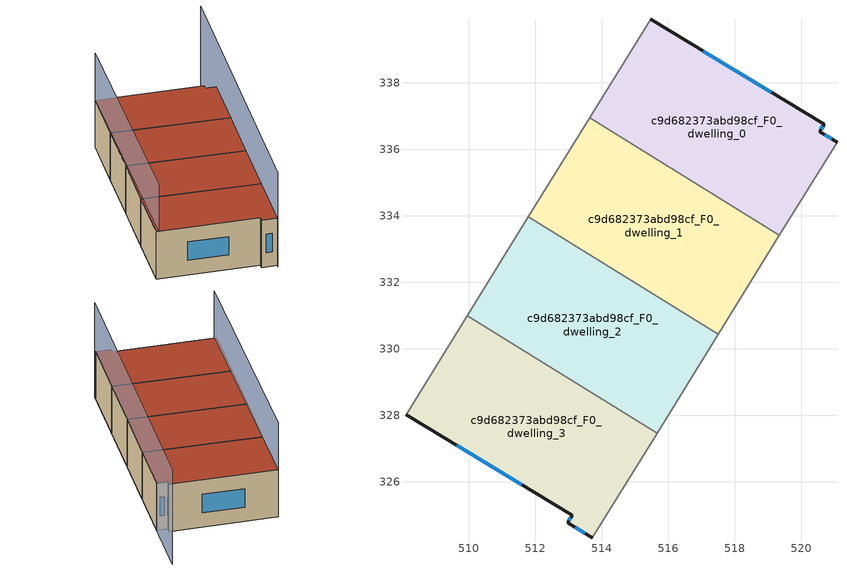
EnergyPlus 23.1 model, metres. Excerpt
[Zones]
c9d682373abd98cf_F0_dwelling_0
 floor ground (EU_floor_Construction): 520.69,336.76 520.55,336.53 521.07,336.21 519.34,333.42 513.64,336.94 515.47,339.91 z0
 wall outside (EU_wall_Construction): 521.07,336.21 520.55,336.53 520.69,336.76 515.47,339.91 z0:3
 wall adiabatic (EU_wall_Construction): 519.34,333.42 521.07,336.21 / 515.47,339.91 513.64,336.94 z0:3
 wall to c9d682373abd98cf_F0_dwelling_1 (EU_wall_Construction): 513.63,336.94 519.34,333.42 z0:3
 window (EU_Window_Construction): 519.1,337.72 517.06,338.95 / 520.59,336.6 520.65,336.69 / 520.91,336.31 520.71,336.43 z0.91:2.09
 roof outside (EU_roof_Construction): 519.34,333.42 521.07,336.21 520.55,336.53 520.69,336.76 515.47,339.91 513.64,336.94 z3
c9d682373abd98cf_F0_dwelling_1
 floor ground (EU_floor_Construction): 519.34,333.42 517.5,330.44 511.8,333.97 513.64,336.94 z0
 wall adiabatic (EU_wall_Construction): 517.5,330.44 519.34,333.42 / 513.64,336.94 511.8,333.97 z0:3
 wall to c9d682373abd98cf_F0_dwelling_2 (EU_wall_Construction): 511.79,333.97 517.5,330.44 z0:3
 roof outside (EU_roof_Construction): 517.5,330.44 519.34,333.42 513.64,336.94 511.8,333.97 z3
c9d682373abd98cf_F0_dwelling_2
 floor ground (EU_floor_Construction): 517.5,330.44 515.66,327.46 509.96,330.99 511.8,333.97 z0
 wall adiabatic (EU_wall_Construction): 515.66,327.46 517.5,330.44 / 511.8,333.97 509.96,330.99 z0:3
 wall to c9d682373abd98cf_F0_dwelling_3 (EU_wall_Construction): 509.96,330.99 515.66,327.46 z0:3
 roof outside (EU_roof_Construction): 515.66,327.46 517.5,330.44 511.8,333.97 509.96,330.99 z3
c9d682373abd98cf_F0_dwelling_3
 floor ground (EU_floor_Construction): 515.66,327.46 513.72,324.32 512.97,324.77 513.11,325 508.12,328.02 509.96,330.99 z0
 wall outside (EU_wall_Construction): 508.12,328.02 513.11,325 512.97,324.77 513.72,324.32 z0:3
 wall adiabatic (EU_wall_Construction): 509.96,330.99 508.12,328.02 / 513.72,324.32 515.66,327.46 z0:3
 window (EU_Window_Construction): 509.64,327.1 511.59,325.92 / 513.2,324.64 513.49,324.46 / 513.07,324.93 513.02,324.84 z0.91:2.09
 roof outside (EU_roof_Construction): 513.72,324.32 515.66,327.46 509.96,330.99 508.12,328.02 513.11,325 512.97,324.77 z3
shading: 513.64,324.19 522.94,339.23 / 515.47,339.91 508.24,327.94 z0:6
[Building]
EU S2 Campaign: North Axis=0; Terrain=City; Solar Distribution=FullExterior
[Site:Location]
Montreal-Trudeau.Intl.AP: Latitude=45.4667; Longitude=-73.75; Time Zone=-5; Elevation=36
[SizingPeriod:WeatherFileDays]
AnnualSizingPeriod: Begin Month=1; Begin Day of Month=1; End Month=12; End Day of Month=31; Day of Week for Start Day=Monday; Use Weather File Daylight Saving Period=No; Use Weather File Rain and Snow Indicators=No
[MATERIAL]
EU_InternalMass_Material: Roughness=MediumRough; Thickness=0.1; Conductivity=1; Density=1800; Specific Heat=900; Thermal Absorptance=0.9; Solar Absorptance=0.7; Visible Absorptance=0.7
[MATERIAL:NOMASS] Roughness=MediumRough; Thermal Absorptance=0.9; Solar Absorptance=0.7; Visible Absorptance=0.7
Name | Thermal Resistance
EU_wall_NoMass | 2.85309
EU_roof_NoMass | 5.52444
EU_floor_NoMass | 1.91146
[WINDOWMATERIAL:SIMPLEGLAZINGSYSTEM]
EU_Window_SimpleGlazing: UFactor=2.833; Solar Heat Gain Coefficient=0.7; Visible Transmittance=0.7
[CONSTRUCTION]
EU_wall_Construction: EU_wall_NoMass
EU_roof_Construction: EU_roof_NoMass
EU_floor_Construction: EU_floor_NoMass
EU_Window_Construction: EU_Window_SimpleGlazing
EU_InternalMass_Construction: EU_InternalMass_Material
[ZONE] Type=1; Multiplier=1; Ceiling Height=autocalculate; Floor Area=autocalculate; Part of Total Floor Area=Yes
Name | Volume
c9d682373abd98cf_F0_dwelling_0 | 70.3887
c9d682373abd98cf_F0_dwelling_1 | 70.4048
c9d682373abd98cf_F0_dwelling_2 | 70.40625
c9d682373abd98cf_F0_dwelling_3 | 70.3989
[INTERNALMASS] Construction=EU_InternalMass_Construction
Name | Zone or ZoneList | Surface Area
c9d682373abd98cf_F0_dwelling_0_EU_InternalMass | c9d682373abd98cf_F0_dwelling_0 | 23.4629
c9d682373abd98cf_F0_dwelling_1_EU_InternalMass | c9d682373abd98cf_F0_dwelling_1 | 23.4685
c9d682373abd98cf_F0_dwelling_2_EU_InternalMass | c9d682373abd98cf_F0_dwelling_2 | 23.4685
c9d682373abd98cf_F0_dwelling_3_EU_InternalMass | c9d682373abd98cf_F0_dwelling_3 | 23.4663
[OTHEREQUIPMENT] Fuel Type=Electricity; Design Level Calculation Method=Watts/Area; Power per Zone Floor Area=1; Fraction Latent=0; Fraction Radiant=0; Fraction Lost=0; Carbon Dioxide Generation Rate=0; EndUse Subcategory=EU_Step8_InternalGains
Name | Zone or ZoneList or Space or SpaceList | Schedule
EU_Step8_InternalGain_c9d682373abd98cf_F0_dwelling_0_f000 | c9d682373abd98cf_F0_dwelling_0 | EU_Step8_GainSchedule_c9d682373abd98cf_F0_dwelling_0_f000
EU_Step8_InternalGain_c9d682373abd98cf_F0_dwelling_1_f000 | c9d682373abd98cf_F0_dwelling_1 | EU_Step8_GainSchedule_c9d682373abd98cf_F0_dwelling_1_f000
EU_Step8_InternalGain_c9d682373abd98cf_F0_dwelling_2_f000 | c9d682373abd98cf_F0_dwelling_2 | EU_Step8_GainSchedule_c9d682373abd98cf_F0_dwelling_2_f000
EU_Step8_InternalGain_c9d682373abd98cf_F0_dwelling_3_f000 | c9d682373abd98cf_F0_dwelling_3 | EU_Step8_GainSchedule_c9d682373abd98cf_F0_dwelling_3_f000
[ZONEVENTILATION:DESIGNFLOWRATE] Schedule=EU_AlwaysOn; Design Flow Rate Calculation Method=AirChanges/Hour; Air Changes per Hour=0.624851; Ventilation Type=Natural; Fan Pressure Rise=0; Fan Total Efficiency=1; Constant Term Coefficient=1; Temperature Term Coefficient=0; Velocity Term Coefficient=0; Velocity Squared Term Coefficient=0; Minimum Indoor Temperature=-100; Maximum Indoor Temperature=100; Delta Temperature=-100; Minimum Outdoor Temperature=-100; Maximum Outdoor Temperature=100; Maximum Wind Speed=40
Name | Zone or ZoneList or Space or SpaceList
EU_ConstantAir_c9d682373abd98cf_F0_dwelling_0 | c9d682373abd98cf_F0_dwelling_0
EU_ConstantAir_c9d682373abd98cf_F0_dwelling_1 | c9d682373abd98cf_F0_dwelling_1
EU_ConstantAir_c9d682373abd98cf_F0_dwelling_2 | c9d682373abd98cf_F0_dwelling_2
EU_ConstantAir_c9d682373abd98cf_F0_dwelling_3 | c9d682373abd98cf_F0_dwelling_3
[HVACTEMPLATE:THERMOSTAT] Constant Heating Setpoint=20; Constant Cooling Setpoint=50
EU_HeatOnly_c9d682373abd98cf_F0_dwelling_0; EU_HeatOnly_c9d682373abd98cf_F0_dwelling_1; EU_HeatOnly_c9d682373abd98cf_F0_dwelling_2; EU_HeatOnly_c9d682373abd98cf_F0_dwelling_3
[HVACTEMPLATE:ZONE:IDEALLOADSAIRSYSTEM] System Availability Schedule=EU_AlwaysOn; Maximum Heating Supply Air Temperature=50; Minimum Cooling Supply Air Temperature=13; Maximum Heating Supply Air Humidity Ratio=0.0156; Minimum Cooling Supply Air Humidity Ratio=0.0077; Heating Limit=NoLimit; Cooling Limit=NoLimit; Heating Availability Schedule=EU_AlwaysOn; Cooling Availability Schedule=EU_CoolingOff; Dehumidification Control Type=ConstantSensibleHeatRatio; Cooling Sensible Heat Ratio=0.7; Dehumidification Setpoint=60; Humidification Control Type=None; Humidification Setpoint=30; Outdoor Air Method=None; Outdoor Air Flow Rate per Person=0.00944; Outdoor Air Flow Rate per Zone Floor Area=0; Outdoor Air Flow Rate per Zone=0; Demand Controlled Ventilation Type=None; Outdoor Air Economizer Type=NoEconomizer; Heat Recovery Type=None; Sensible Heat Recovery Effectiveness=0.7; Latent Heat Recovery Effectiveness=0.65
Name | Template Thermostat
c9d682373abd98cf_F0_dwelling_0 | EU_HeatOnly_c9d682373abd98cf_F0_dwelling_0
c9d682373abd98cf_F0_dwelling_1 | EU_HeatOnly_c9d682373abd98cf_F0_dwelling_1
c9d682373abd98cf_F0_dwelling_2 | EU_HeatOnly_c9d682373abd98cf_F0_dwelling_2
c9d682373abd98cf_F0_dwelling_3 | EU_HeatOnly_c9d682373abd98cf_F0_dwelling_3
[SIZING:ZONE] Zone Cooling Design Supply Air Temperature Input Method=SupplyAirTemperature; Zone Cooling Design Supply Air Temperature=13; Zone Heating Design Supply Air Temperature Input Method=SupplyAirTemperature; Zone Heating Design Supply Air Temperature=50; Zone Cooling Design Supply Air Humidity Ratio=0.008; Zone Heating Design Supply Air Humidity Ratio=0.008; Cooling Design Air Flow Method=DesignDay; Cooling Design Air Flow Rate=0; Cooling Minimum Air Flow per Zone Floor Area=0.000762; Cooling Minimum Air Flow=0; Cooling Minimum Air Flow Fraction=0.2; Heating Design Air Flow Method=DesignDay; Heating Design Air Flow Rate=0; Heating Maximum Air Flow per Zone Floor Area=0.002032; Heating Maximum Air Flow=0.141576; Heating Maximum Air Flow Fraction=0.3; Account for Dedicated Outdoor Air System=No; Dedicated Outdoor Air System Control Strategy=NeutralSupplyAir; Dedicated Outdoor Air Low Setpoint Temperature for Design=autosize; Dedicated Outdoor Air High Setpoint Temperature for Design=autosize; Zone Load Sizing Method=Sensible Load Only No Latent Load; Zone Latent Cooling Design Supply Air Humidity Ratio Input Method=HumidityRatioDifference; Zone Cooling Design Supply Air Humidity Ratio Difference=0.005; Zone Latent Heating Design Supply Air Humidity Ratio Input Method=HumidityRatioDifference; Zone Humidification Design Supply Air Humidity Ratio Difference=0.005
c9d682373abd98cf_F0_dwelling_0; c9d682373abd98cf_F0_dwelling_1; c9d682373abd98cf_F0_dwelling_2; c9d682373abd98cf_F0_dwelling_3
[SCHEDULE:CONSTANT]
Name | Hourly Value
EU_AlwaysOn | 1
EU_CoolingOff | 0
[SCHEDULE:FILE] Column Number=1; Rows to Skip at Top=0; Number of Hours of Data=8760; Column Separator=Comma; Interpolate to Timestep=No; Minutes per Item=60; Adjust Schedule for Daylight Savings=Yes
Name | File
EU_Step8_GainSchedule_c9d682373abd98cf_F0_dwelling_0_f000 | ../../schedules/c9d682373abd98cf/c9d682373abd98cf_F0_dwelling_0_f000_gain.csv
EU_Step8_GainSchedule_c9d682373abd98cf_F0_dwelling_1_f000 | ../../schedules/c9d682373abd98cf/c9d682373abd98cf_F0_dwelling_1_f000_gain.csv
EU_Step8_GainSchedule_c9d682373abd98cf_F0_dwelling_2_f000 | ../../schedules/c9d682373abd98cf/c9d682373abd98cf_F0_dwelling_2_f000_gain.csv
EU_Step8_GainSchedule_c9d682373abd98cf_F0_dwelling_3_f000 | ../../schedules/c9d682373abd98cf/c9d682373abd98cf_F0_dwelling_3_f000_gain.csv
